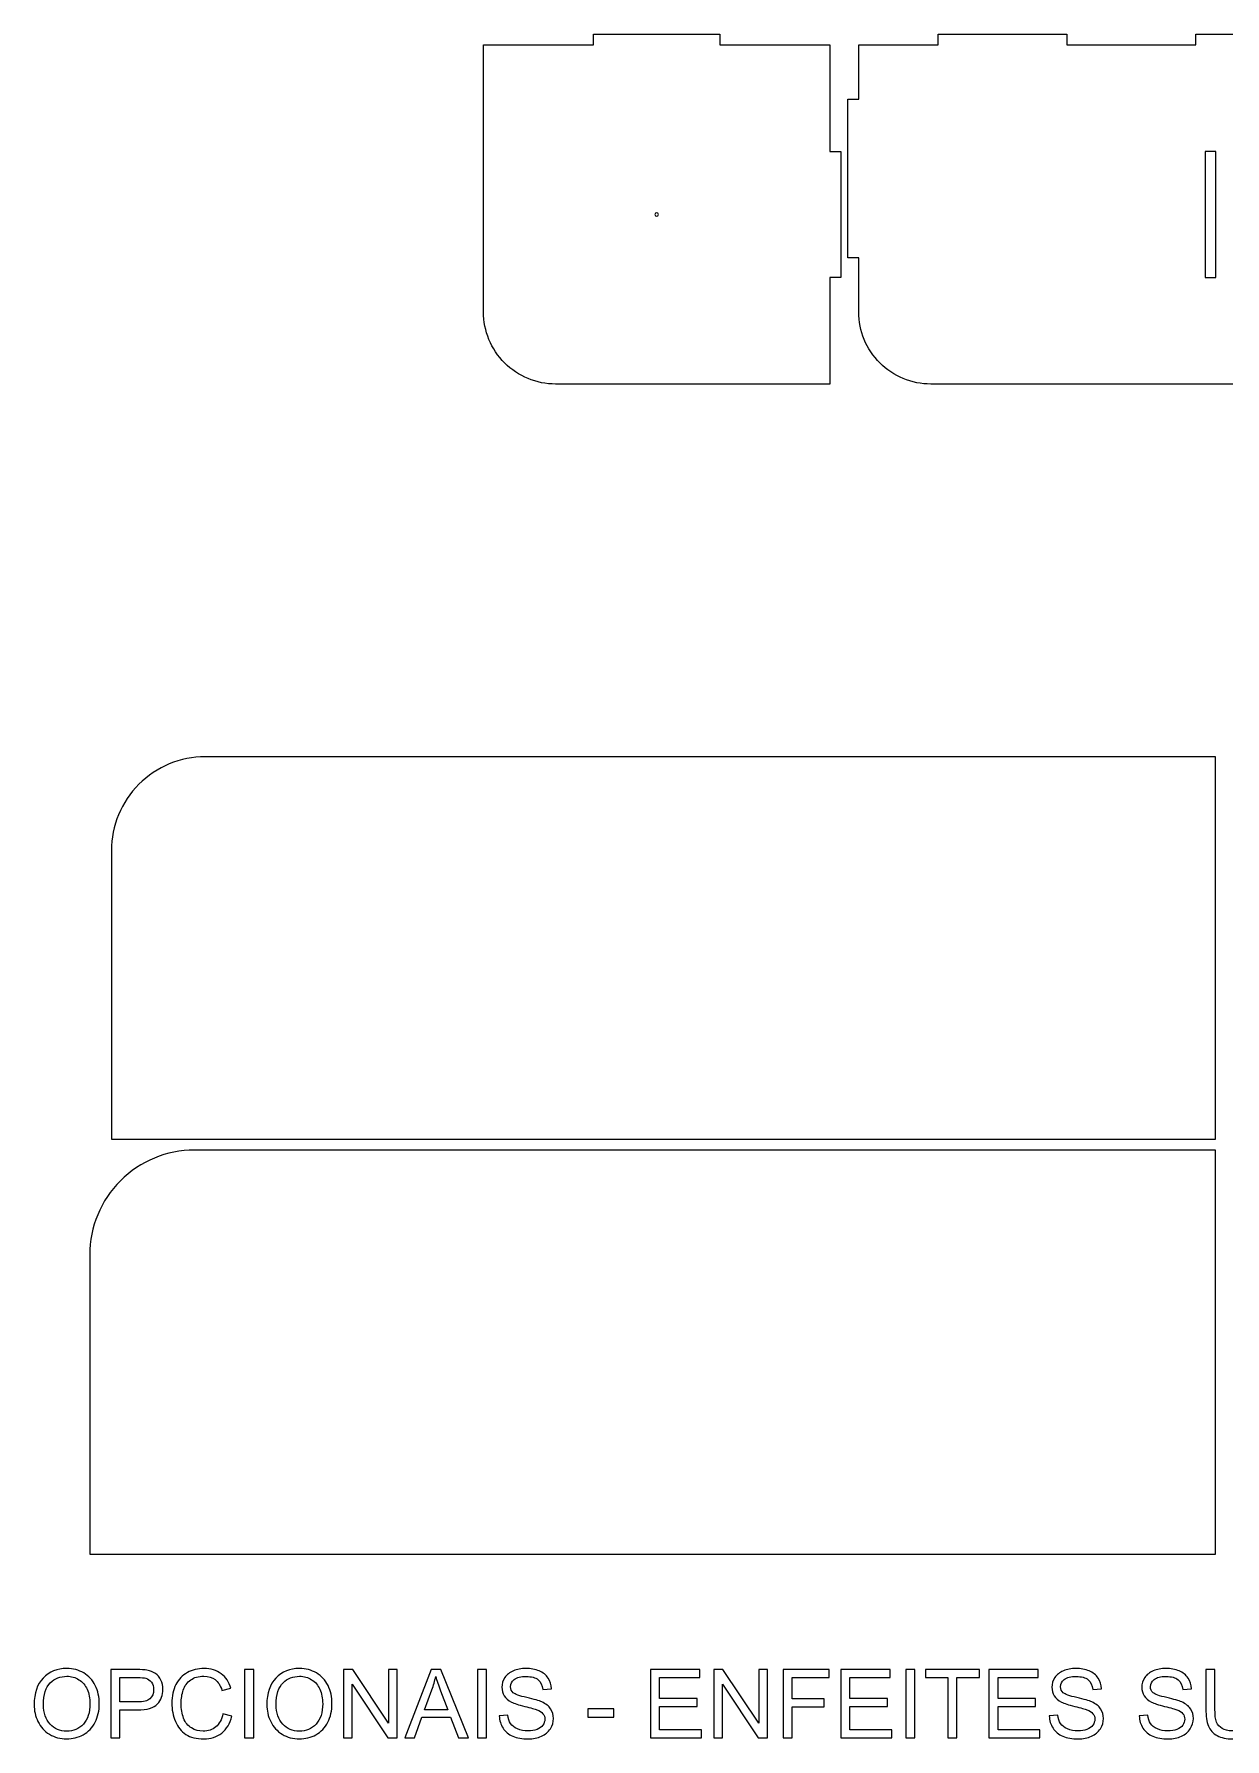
# Model space of a CAD drawing. Header units: millimetres. Extents: x 5 to 1126, y 1379 to 2448.
# Drawn here: x 5 to 335.1, y 1532.4 to 2004.9 of the extents above; entities that cross this region are included whole.
import ezdxf

# ---------------------------------------------------------------- set-up
doc = ezdxf.new("R2010")
doc.units = ezdxf.units.MM
doc.header["$MEASUREMENT"] = 0
doc.layers.add('Camada 1', color=7, linetype='Continuous')

msp = doc.modelspace()

# ---------------------------------------------------------------- linework, layer by layer
at = {"layer": 'Camada 1', "color": 250, "lineweight": 20}
for points, knots in [([(228.5931, 1937.3543), (228.5931, 1937.3543), (228.5931, 1972.3543), (228.5931, 1972.3543), (228.5931, 1972.3543), (228.5931, 1972.3543), (225.5931, 1972.3543), (225.5931, 1972.3543), (225.5931, 1972.3543), (225.5931, 1972.3543), (225.5931, 2001.8543), (225.5931, 2001.8543), (225.5931, 2001.8543), (225.5931, 2001.8543), (195.0931, 2001.8543), (195.0931, 2001.8543), (195.0931, 2001.8543), (195.0931, 2001.8543), (195.0931, 2004.8543), (195.0931, 2004.8543), (195.0931, 2004.8543), (195.0931, 2004.8543), (160.0931, 2004.8543), (160.0931, 2004.8543), (160.0931, 2004.8543), (160.0931, 2004.8543), (160.0931, 2001.8543), (160.0931, 2001.8543), (160.0931, 2001.8543), (160.0931, 2001.8543), (129.5931, 2001.8543), (129.5931, 2001.8543), (129.5931, 2001.8543), (129.5931, 2001.8543), (129.5931, 1927.8543), (129.5931, 1927.8543), (129.5931, 1927.8543), (129.5931, 1922.55), (131.7002, 1917.4629), (135.451, 1913.7122), (135.451, 1913.7122), (139.2017, 1909.9614), (144.2888, 1907.8543), (149.5931, 1907.8543), (149.5931, 1907.8543), (149.5931, 1907.8543), (225.5931, 1907.8543), (225.5931, 1907.8543), (225.5931, 1907.8543), (225.5931, 1907.8543), (225.5931, 1937.3543), (225.5931, 1937.3543), (225.5931, 1937.3543), (225.5931, 1937.3543), (228.5931, 1937.3543), (228.5931, 1937.3543)], [0, 0, 0, 0, 0.06666667, 0.06666667, 0.06666667, 0.06666667, 0.13333333, 0.13333333, 0.13333333, 0.13333333, 0.2, 0.2, 0.2, 0.2, 0.26666667, 0.26666667, 0.26666667, 0.26666667, 0.33333333, 0.33333333, 0.33333333, 0.33333333, 0.4, 0.4, 0.4, 0.4, 0.46666667, 0.46666667, 0.46666667, 0.46666667, 0.53333333, 0.53333333, 0.53333333, 0.53333333, 0.6, 0.6, 0.6, 0.6, 0.66666667, 0.66666667, 0.66666667, 0.66666667, 0.73333333, 0.73333333, 0.73333333, 0.73333333, 0.8, 0.8, 0.8, 0.8, 0.86666667, 0.86666667, 0.86666667, 0.86666667, 1, 1, 1, 1]), ([(527.5931, 1937.3543), (527.5931, 1937.3543), (527.5931, 1972.3543), (527.5931, 1972.3543), (527.5931, 1972.3543), (527.5931, 1972.3543), (530.5931, 1972.3543), (530.5931, 1972.3543), (530.5931, 1972.3543), (530.5931, 1972.3543), (530.5931, 2001.8543), (530.5931, 2001.8543), (530.5931, 2001.8543), (530.5931, 2001.8543), (505.5931, 2001.8543), (505.5931, 2001.8543), (505.5931, 2001.8543), (505.5931, 2001.8543), (505.5931, 2004.8543), (505.5931, 2004.8543), (505.5931, 2004.8543), (505.5931, 2004.8543), (469.8788, 2004.8543), (469.8788, 2004.8543), (469.8788, 2004.8543), (469.8788, 2004.8543), (469.8788, 2001.8543), (469.8788, 2001.8543), (469.8788, 2001.8543), (469.8788, 2001.8543), (434.1645, 2001.8543), (434.1645, 2001.8543), (434.1645, 2001.8543), (434.1645, 2001.8543), (434.1645, 2004.8543), (434.1645, 2004.8543), (434.1645, 2004.8543), (434.1645, 2004.8543), (398.4502, 2004.8543), (398.4502, 2004.8543), (398.4502, 2004.8543), (398.4502, 2004.8543), (398.4502, 2001.8543), (398.4502, 2001.8543), (398.4502, 2001.8543), (398.4502, 2001.8543), (362.736, 2001.8543), (362.736, 2001.8543), (362.736, 2001.8543), (362.736, 2001.8543), (362.736, 2004.8543), (362.736, 2004.8543), (362.736, 2004.8543), (362.736, 2004.8543), (327.0217, 2004.8543), (327.0217, 2004.8543), (327.0217, 2004.8543), (327.0217, 2004.8543), (327.0217, 2001.8543), (327.0217, 2001.8543), (327.0217, 2001.8543), (327.0217, 2001.8543), (291.3074, 2001.8543), (291.3074, 2001.8543), (291.3074, 2001.8543), (291.3074, 2001.8543), (291.3074, 2004.8543), (291.3074, 2004.8543), (291.3074, 2004.8543), (291.3074, 2004.8543), (255.5931, 2004.8543), (255.5931, 2004.8543), (255.5931, 2004.8543), (255.5931, 2004.8543), (255.5931, 2001.8543), (255.5931, 2001.8543), (255.5931, 2001.8543), (255.5931, 2001.8543), (233.5931, 2001.8543), (233.5931, 2001.8543), (233.5931, 2001.8543), (233.5931, 2001.8543), (233.5931, 1986.8543), (233.5931, 1986.8543), (233.5931, 1986.8543), (233.5931, 1986.8543), (230.5931, 1986.8543), (230.5931, 1986.8543), (230.5931, 1986.8543), (230.5931, 1986.8543), (230.5931, 1942.8543), (230.5931, 1942.8543), (230.5931, 1942.8543), (230.5931, 1942.8543), (233.5931, 1942.8543), (233.5931, 1942.8543), (233.5931, 1942.8543), (233.5931, 1942.8543), (233.5931, 1927.8543), (233.5931, 1927.8543), (233.5931, 1927.8543), (233.5931, 1922.55), (235.7002, 1917.4629), (239.451, 1913.7122), (239.451, 1913.7122), (243.2017, 1909.9614), (248.2888, 1907.8543), (253.5931, 1907.8543), (253.5931, 1907.8543), (253.5931, 1907.8543), (530.5931, 1907.8543), (530.5931, 1907.8543), (530.5931, 1907.8543), (530.5931, 1907.8543), (530.5931, 1937.3543), (530.5931, 1937.3543), (530.5931, 1937.3543), (530.5931, 1937.3543), (527.5931, 1937.3543), (527.5931, 1937.3543)], [0, 0, 0, 0, 0.03225806, 0.03225806, 0.03225806, 0.03225806, 0.06451613, 0.06451613, 0.06451613, 0.06451613, 0.09677419, 0.09677419, 0.09677419, 0.09677419, 0.12903226, 0.12903226, 0.12903226, 0.12903226, 0.16129032, 0.16129032, 0.16129032, 0.16129032, 0.19354839, 0.19354839, 0.19354839, 0.19354839, 0.22580645, 0.22580645, 0.22580645, 0.22580645, 0.25806452, 0.25806452, 0.25806452, 0.25806452, 0.29032258, 0.29032258, 0.29032258, 0.29032258, 0.32258065, 0.32258065, 0.32258065, 0.32258065, 0.35483871, 0.35483871, 0.35483871, 0.35483871, 0.38709677, 0.38709677, 0.38709677, 0.38709677, 0.41935484, 0.41935484, 0.41935484, 0.41935484, 0.4516129, 0.4516129, 0.4516129, 0.4516129, 0.48387097, 0.48387097, 0.48387097, 0.48387097, 0.51612903, 0.51612903, 0.51612903, 0.51612903, 0.5483871, 0.5483871, 0.5483871, 0.5483871, 0.58064516, 0.58064516, 0.58064516, 0.58064516, 0.61290323, 0.61290323, 0.61290323, 0.61290323, 0.64516129, 0.64516129, 0.64516129, 0.64516129, 0.67741935, 0.67741935, 0.67741935, 0.67741935, 0.70967742, 0.70967742, 0.70967742, 0.70967742, 0.74193548, 0.74193548, 0.74193548, 0.74193548, 0.77419355, 0.77419355, 0.77419355, 0.77419355, 0.80645161, 0.80645161, 0.80645161, 0.80645161, 0.83870968, 0.83870968, 0.83870968, 0.83870968, 0.87096774, 0.87096774, 0.87096774, 0.87096774, 0.90322581, 0.90322581, 0.90322581, 0.90322581, 0.93548387, 0.93548387, 0.93548387, 0.93548387, 1, 1, 1, 1]), ([(332.5931, 1972.3543), (332.5931, 1972.3543), (332.5931, 1937.3543), (332.5931, 1937.3543), (332.5931, 1937.3543), (332.5931, 1937.3543), (329.5931, 1937.3543), (329.5931, 1937.3543), (329.5931, 1937.3543), (329.5931, 1937.3543), (329.5931, 1972.3543), (329.5931, 1972.3543), (329.5931, 1972.3543), (329.5931, 1972.3543), (332.5931, 1972.3543), (332.5931, 1972.3543)], [0, 0, 0, 0, 0.2, 0.2, 0.2, 0.2, 0.4, 0.4, 0.4, 0.4, 0.6, 0.6, 0.6, 0.6, 1, 1, 1, 1]), ([(177.5931, 1955.3543), (177.8692, 1955.3543), (178.0931, 1955.1304), (178.0931, 1954.8543), (178.0931, 1954.8543), (178.0931, 1954.5782), (177.8692, 1954.3543), (177.5931, 1954.3543), (177.5931, 1954.3543), (177.317, 1954.3543), (177.0931, 1954.5782), (177.0931, 1954.8543), (177.0931, 1954.8543), (177.0931, 1955.1304), (177.317, 1955.3543), (177.5931, 1955.3543)], [0, 0, 0, 0, 0.2, 0.2, 0.2, 0.2, 0.4, 0.4, 0.4, 0.4, 0.6, 0.6, 0.6, 0.6, 1, 1, 1, 1])]:
    msp.add_open_spline(points, degree=3, knots=knots, dxfattribs=at)
at = {"layer": 'Camada 1', "color": 30, "lineweight": 20}
for points in [[(332.4731, 1804.561), (332.4731, 1804.561), (332.4731, 1698.561), (332.4731, 1698.561), (332.4731, 1698.561), (332.4731, 1698.561), (26.4731, 1698.561), (26.4731, 1698.561), (26.4731, 1698.561), (26.4731, 1698.561), (26.4731, 1778.561), (26.4731, 1778.561), (26.4731, 1778.561), (26.4731, 1785.4566), (29.2124, 1792.0698), (34.0883, 1796.9458), (34.0883, 1796.9458), (38.9643, 1801.8217), (45.5775, 1804.561), (52.4731, 1804.561), (52.4731, 1804.561), (52.4731, 1804.561), (332.4731, 1804.561), (332.4731, 1804.561)], [(49.4731, 1695.561), (49.4731, 1695.561), (332.4731, 1695.561), (332.4731, 1695.561), (332.4731, 1695.561), (332.4731, 1695.561), (332.4731, 1583.561), (332.4731, 1583.561), (332.4731, 1583.561), (332.4731, 1583.561), (20.4731, 1583.561), (20.4731, 1583.561), (20.4731, 1583.561), (20.4731, 1583.561), (20.4731, 1666.561), (20.4731, 1666.561), (20.4731, 1666.561), (20.4731, 1674.2523), (23.5284, 1681.6285), (28.967, 1687.0671), (28.967, 1687.0671), (34.4056, 1692.5057), (41.7818, 1695.561), (49.4731, 1695.561)]]:
    msp.add_open_spline(points, degree=3, knots=[0, 0, 0, 0, 0.14285714, 0.14285714, 0.14285714, 0.14285714, 0.28571429, 0.28571429, 0.28571429, 0.28571429, 0.42857143, 0.42857143, 0.42857143, 0.42857143, 0.57142857, 0.57142857, 0.57142857, 0.57142857, 0.71428571, 0.71428571, 0.71428571, 0.71428571, 1, 1, 1, 1], dxfattribs=at)
at = {"layer": 'Camada 1', "color": 250}
for points, knots in [([(5.0445, 1541.8777), (5.0445, 1545.008), (5.8886, 1547.4613), (7.5725, 1549.2331), (7.5725, 1549.2331), (9.2564, 1551.0049), (11.4283, 1551.8886), (14.0926, 1551.8886), (14.0926, 1551.8886), (15.838, 1551.8886), (17.4076, 1551.471), (18.8101, 1550.64), (18.8101, 1550.64), (20.2082, 1549.8091), (21.2766, 1548.6484), (22.0108, 1547.1579), (22.0108, 1547.1579), (22.745, 1545.6719), (23.1143, 1543.9836), (23.1143, 1542.0975), (23.1143, 1542.0975), (23.1143, 1540.185), (22.7274, 1538.4704), (21.9536, 1536.9623), (21.9536, 1536.9623), (21.1798, 1535.4499), (20.0851, 1534.3068), (18.6694, 1533.533), (18.6694, 1533.533), (17.2493, 1532.7548), (15.7193, 1532.3679), (14.0794, 1532.3679), (14.0794, 1532.3679), (12.2988, 1532.3679), (10.7117, 1532.7988), (9.3092, 1533.6561), (9.3092, 1533.6561), (7.9111, 1534.5135), (6.8471, 1535.6829), (6.1261, 1537.169), (6.1261, 1537.169), (5.405, 1538.6506), (5.0445, 1540.2202), (5.0445, 1541.8777)], [0, 0, 0, 0, 0.08333333, 0.08333333, 0.08333333, 0.08333333, 0.16666667, 0.16666667, 0.16666667, 0.16666667, 0.25, 0.25, 0.25, 0.25, 0.33333333, 0.33333333, 0.33333333, 0.33333333, 0.41666667, 0.41666667, 0.41666667, 0.41666667, 0.5, 0.5, 0.5, 0.5, 0.58333333, 0.58333333, 0.58333333, 0.58333333, 0.66666667, 0.66666667, 0.66666667, 0.66666667, 0.75, 0.75, 0.75, 0.75, 0.83333333, 0.83333333, 0.83333333, 0.83333333, 1, 1, 1, 1]), ([(26.3282, 1532.6845), (26.3282, 1532.6845), (26.3282, 1551.5721), (26.3282, 1551.5721), (26.3282, 1551.5721), (26.3282, 1551.5721), (33.4594, 1551.5721), (33.4594, 1551.5721), (33.4594, 1551.5721), (34.7124, 1551.5721), (35.6709, 1551.5105), (36.3348, 1551.3918), (36.3348, 1551.3918), (37.2624, 1551.2379), (38.0406, 1550.9434), (38.6693, 1550.5125), (38.6693, 1550.5125), (39.298, 1550.0773), (39.8036, 1549.4705), (40.1861, 1548.6923), (40.1861, 1548.6923), (40.5686, 1547.9141), (40.7577, 1547.0568), (40.7577, 1546.1204), (40.7577, 1546.1204), (40.7577, 1544.52), (40.2477, 1543.1615), (39.2233, 1542.0535), (39.2233, 1542.0535), (38.2033, 1540.9412), (36.3523, 1540.3873), (33.6792, 1540.3873), (33.6792, 1540.3873), (33.6792, 1540.3873), (28.8342, 1540.3873), (28.8342, 1540.3873), (28.8342, 1540.3873), (28.8342, 1540.3873), (28.8342, 1532.6845), (28.8342, 1532.6845), (28.8342, 1532.6845), (28.8342, 1532.6845), (26.3282, 1532.6845), (26.3282, 1532.6845)], [0, 0, 0, 0, 0.08333333, 0.08333333, 0.08333333, 0.08333333, 0.16666667, 0.16666667, 0.16666667, 0.16666667, 0.25, 0.25, 0.25, 0.25, 0.33333333, 0.33333333, 0.33333333, 0.33333333, 0.41666667, 0.41666667, 0.41666667, 0.41666667, 0.5, 0.5, 0.5, 0.5, 0.58333333, 0.58333333, 0.58333333, 0.58333333, 0.66666667, 0.66666667, 0.66666667, 0.66666667, 0.75, 0.75, 0.75, 0.75, 0.83333333, 0.83333333, 0.83333333, 0.83333333, 1, 1, 1, 1]), ([(57.3766, 1539.3101), (57.3766, 1539.3101), (59.8827, 1538.677), (59.8827, 1538.677), (59.8827, 1538.677), (59.3595, 1536.6238), (58.4186, 1535.063), (57.0601, 1533.9859), (57.0601, 1533.9859), (55.7016, 1532.9087), (54.0397, 1532.3679), (52.0744, 1532.3679), (52.0744, 1532.3679), (50.0432, 1532.3679), (48.3901, 1532.7812), (47.1151, 1533.6122), (47.1151, 1533.6122), (45.8401, 1534.4387), (44.8729, 1535.639), (44.209, 1537.2086), (44.209, 1537.2086), (43.5451, 1538.7825), (43.211, 1540.4664), (43.211, 1542.269), (43.211, 1542.269), (43.211, 1544.2342), (43.5847, 1545.9489), (44.3365, 1547.4129), (44.3365, 1547.4129), (45.0883, 1548.877), (46.1567, 1549.9893), (47.5416, 1550.7499), (47.5416, 1550.7499), (48.9265, 1551.5105), (50.4521, 1551.8886), (52.114, 1551.8886), (52.114, 1551.8886), (54.0045, 1551.8886), (55.5917, 1551.4094), (56.8754, 1550.4466), (56.8754, 1550.4466), (58.1636, 1549.4837), (59.0605, 1548.134), (59.5661, 1546.3929), (59.5661, 1546.3929), (59.5661, 1546.3929), (57.1129, 1545.8126), (57.1129, 1545.8126), (57.1129, 1545.8126), (56.6776, 1547.1843), (56.0401, 1548.1867), (55.2092, 1548.811), (55.2092, 1548.811), (54.3782, 1549.4398), (53.3318, 1549.7519), (52.07, 1549.7519), (52.07, 1549.7519), (50.6235, 1549.7519), (49.4101, 1549.4046), (48.4385, 1548.7099), (48.4385, 1548.7099), (47.4668, 1548.0153), (46.781, 1547.0788), (46.3897, 1545.9093), (46.3897, 1545.9093), (45.994, 1544.7354), (45.7961, 1543.5264), (45.7961, 1542.2822), (45.7961, 1542.2822), (45.7961, 1540.6774), (46.0292, 1539.2749), (46.4952, 1538.0791), (46.4952, 1538.0791), (46.9612, 1536.8788), (47.6867, 1535.9863), (48.6715, 1535.3928), (48.6715, 1535.3928), (49.6563, 1534.7992), (50.7203, 1534.5047), (51.8678, 1534.5047), (51.8678, 1534.5047), (53.2659, 1534.5047), (54.4442, 1534.9092), (55.4114, 1535.7137), (55.4114, 1535.7137), (56.3786, 1536.5227), (57.0337, 1537.7185), (57.3766, 1539.3101)], [0, 0, 0, 0, 0.04347826, 0.04347826, 0.04347826, 0.04347826, 0.08695652, 0.08695652, 0.08695652, 0.08695652, 0.13043478, 0.13043478, 0.13043478, 0.13043478, 0.17391304, 0.17391304, 0.17391304, 0.17391304, 0.2173913, 0.2173913, 0.2173913, 0.2173913, 0.26086957, 0.26086957, 0.26086957, 0.26086957, 0.30434783, 0.30434783, 0.30434783, 0.30434783, 0.34782609, 0.34782609, 0.34782609, 0.34782609, 0.39130435, 0.39130435, 0.39130435, 0.39130435, 0.43478261, 0.43478261, 0.43478261, 0.43478261, 0.47826087, 0.47826087, 0.47826087, 0.47826087, 0.52173913, 0.52173913, 0.52173913, 0.52173913, 0.56521739, 0.56521739, 0.56521739, 0.56521739, 0.60869565, 0.60869565, 0.60869565, 0.60869565, 0.65217391, 0.65217391, 0.65217391, 0.65217391, 0.69565217, 0.69565217, 0.69565217, 0.69565217, 0.73913043, 0.73913043, 0.73913043, 0.73913043, 0.7826087, 0.7826087, 0.7826087, 0.7826087, 0.82608696, 0.82608696, 0.82608696, 0.82608696, 0.86956522, 0.86956522, 0.86956522, 0.86956522, 0.91304348, 0.91304348, 0.91304348, 0.91304348, 1, 1, 1, 1]), ([(63.3956, 1532.6845), (63.3956, 1532.6845), (63.3956, 1551.5721), (63.3956, 1551.5721), (63.3956, 1551.5721), (63.3956, 1551.5721), (65.9016, 1551.5721), (65.9016, 1551.5721), (65.9016, 1551.5721), (65.9016, 1551.5721), (65.9016, 1532.6845), (65.9016, 1532.6845), (65.9016, 1532.6845), (65.9016, 1532.6845), (63.3956, 1532.6845), (63.3956, 1532.6845)], [0, 0, 0, 0, 0.2, 0.2, 0.2, 0.2, 0.4, 0.4, 0.4, 0.4, 0.6, 0.6, 0.6, 0.6, 1, 1, 1, 1]), ([(69.5375, 1541.8777), (69.5375, 1545.008), (70.3816, 1547.4613), (72.0655, 1549.2331), (72.0655, 1549.2331), (73.7494, 1551.0049), (75.9213, 1551.8886), (78.5856, 1551.8886), (78.5856, 1551.8886), (80.331, 1551.8886), (81.9006, 1551.471), (83.3031, 1550.64), (83.3031, 1550.64), (84.7012, 1549.8091), (85.7696, 1548.6484), (86.5038, 1547.1579), (86.5038, 1547.1579), (87.238, 1545.6719), (87.6073, 1543.9836), (87.6073, 1542.0975), (87.6073, 1542.0975), (87.6073, 1540.185), (87.2204, 1538.4704), (86.4466, 1536.9623), (86.4466, 1536.9623), (85.6728, 1535.4499), (84.5781, 1534.3068), (83.1624, 1533.533), (83.1624, 1533.533), (81.7423, 1532.7548), (80.2123, 1532.3679), (78.5724, 1532.3679), (78.5724, 1532.3679), (76.7918, 1532.3679), (75.2047, 1532.7988), (73.8022, 1533.6561), (73.8022, 1533.6561), (72.4041, 1534.5135), (71.3401, 1535.6829), (70.6191, 1537.169), (70.6191, 1537.169), (69.898, 1538.6506), (69.5375, 1540.2202), (69.5375, 1541.8777)], [0, 0, 0, 0, 0.08333333, 0.08333333, 0.08333333, 0.08333333, 0.16666667, 0.16666667, 0.16666667, 0.16666667, 0.25, 0.25, 0.25, 0.25, 0.33333333, 0.33333333, 0.33333333, 0.33333333, 0.41666667, 0.41666667, 0.41666667, 0.41666667, 0.5, 0.5, 0.5, 0.5, 0.58333333, 0.58333333, 0.58333333, 0.58333333, 0.66666667, 0.66666667, 0.66666667, 0.66666667, 0.75, 0.75, 0.75, 0.75, 0.83333333, 0.83333333, 0.83333333, 0.83333333, 1, 1, 1, 1]), ([(90.7948, 1532.6845), (90.7948, 1532.6845), (90.7948, 1551.5721), (90.7948, 1551.5721), (90.7948, 1551.5721), (90.7948, 1551.5721), (93.3624, 1551.5721), (93.3624, 1551.5721), (93.3624, 1551.5721), (93.3624, 1551.5721), (103.2722, 1536.7469), (103.2722, 1536.7469), (103.2722, 1536.7469), (103.2722, 1536.7469), (103.2722, 1551.5721), (103.2722, 1551.5721), (103.2722, 1551.5721), (103.2722, 1551.5721), (105.6728, 1551.5721), (105.6728, 1551.5721), (105.6728, 1551.5721), (105.6728, 1551.5721), (105.6728, 1532.6845), (105.6728, 1532.6845), (105.6728, 1532.6845), (105.6728, 1532.6845), (103.1052, 1532.6845), (103.1052, 1532.6845), (103.1052, 1532.6845), (103.1052, 1532.6845), (93.1953, 1547.5097), (93.1953, 1547.5097), (93.1953, 1547.5097), (93.1953, 1547.5097), (93.1953, 1532.6845), (93.1953, 1532.6845), (93.1953, 1532.6845), (93.1953, 1532.6845), (90.7948, 1532.6845), (90.7948, 1532.6845)], [0, 0, 0, 0, 0.09090909, 0.09090909, 0.09090909, 0.09090909, 0.18181818, 0.18181818, 0.18181818, 0.18181818, 0.27272727, 0.27272727, 0.27272727, 0.27272727, 0.36363636, 0.36363636, 0.36363636, 0.36363636, 0.45454545, 0.45454545, 0.45454545, 0.45454545, 0.54545455, 0.54545455, 0.54545455, 0.54545455, 0.63636364, 0.63636364, 0.63636364, 0.63636364, 0.72727273, 0.72727273, 0.72727273, 0.72727273, 0.81818182, 0.81818182, 0.81818182, 0.81818182, 1, 1, 1, 1]), ([(107.8007, 1532.6845), (107.8007, 1532.6845), (115.0462, 1551.5721), (115.0462, 1551.5721), (115.0462, 1551.5721), (115.0462, 1551.5721), (117.7941, 1551.5721), (117.7941, 1551.5721), (117.7941, 1551.5721), (117.7941, 1551.5721), (125.4837, 1532.6845), (125.4837, 1532.6845), (125.4837, 1532.6845), (125.4837, 1532.6845), (122.6391, 1532.6845), (122.6391, 1532.6845), (122.6391, 1532.6845), (122.6391, 1532.6845), (120.454, 1538.4088), (120.454, 1538.4088), (120.454, 1538.4088), (120.454, 1538.4088), (112.5006, 1538.4088), (112.5006, 1538.4088), (112.5006, 1538.4088), (112.5006, 1538.4088), (110.4519, 1532.6845), (110.4519, 1532.6845), (110.4519, 1532.6845), (110.4519, 1532.6845), (107.8007, 1532.6845), (107.8007, 1532.6845)], [0, 0, 0, 0, 0.11111111, 0.11111111, 0.11111111, 0.11111111, 0.22222222, 0.22222222, 0.22222222, 0.22222222, 0.33333333, 0.33333333, 0.33333333, 0.33333333, 0.44444444, 0.44444444, 0.44444444, 0.44444444, 0.55555556, 0.55555556, 0.55555556, 0.55555556, 0.66666667, 0.66666667, 0.66666667, 0.66666667, 0.77777778, 0.77777778, 0.77777778, 0.77777778, 1, 1, 1, 1]), ([(127.8886, 1532.6845), (127.8886, 1532.6845), (127.8886, 1551.5721), (127.8886, 1551.5721), (127.8886, 1551.5721), (127.8886, 1551.5721), (130.3946, 1551.5721), (130.3946, 1551.5721), (130.3946, 1551.5721), (130.3946, 1551.5721), (130.3946, 1532.6845), (130.3946, 1532.6845), (130.3946, 1532.6845), (130.3946, 1532.6845), (127.8886, 1532.6845), (127.8886, 1532.6845)], [0, 0, 0, 0, 0.2, 0.2, 0.2, 0.2, 0.4, 0.4, 0.4, 0.4, 0.6, 0.6, 0.6, 0.6, 1, 1, 1, 1]), ([(133.9777, 1538.7517), (133.9777, 1538.7517), (136.3255, 1538.9628), (136.3255, 1538.9628), (136.3255, 1538.9628), (136.4354, 1538.0131), (136.6948, 1537.2349), (137.1037, 1536.6238), (137.1037, 1536.6238), (137.5126, 1536.0171), (138.1457, 1535.5247), (139.003, 1535.1466), (139.003, 1535.1466), (139.8603, 1534.7729), (140.8276, 1534.5838), (141.9003, 1534.5838), (141.9003, 1534.5838), (142.8544, 1534.5838), (143.6941, 1534.7245), (144.424, 1535.0103), (144.424, 1535.0103), (145.1538, 1535.2961), (145.6946, 1535.6873), (146.0507, 1536.1842), (146.0507, 1536.1842), (146.4068, 1536.681), (146.5871, 1537.2217), (146.5871, 1537.8021), (146.5871, 1537.8021), (146.5871, 1538.3912), (146.4156, 1538.9056), (146.0727, 1539.3497), (146.0727, 1539.3497), (145.7297, 1539.7893), (145.1626, 1540.1586), (144.3712, 1540.462), (144.3712, 1540.462), (143.8656, 1540.6554), (142.7445, 1540.9632), (141.0078, 1541.3809), (141.0078, 1541.3809), (139.2712, 1541.7985), (138.0577, 1542.1898), (137.3631, 1542.5592), (137.3631, 1542.5592), (136.4618, 1543.034), (135.7935, 1543.6231), (135.3539, 1544.3222), (135.3539, 1544.3222), (134.9098, 1545.0212), (134.69, 1545.8082), (134.69, 1546.6743), (134.69, 1546.6743), (134.69, 1547.6328), (134.9626, 1548.5253), (135.5034, 1549.3518), (135.5034, 1549.3518), (136.0441, 1550.1828), (136.8311, 1550.8115), (137.8731, 1551.2423), (137.8731, 1551.2423), (138.9107, 1551.6732), (140.067, 1551.8886), (141.3376, 1551.8886), (141.3376, 1551.8886), (142.7357, 1551.8886), (143.9711, 1551.6644), (145.0395, 1551.2116), (145.0395, 1551.2116), (146.1078, 1550.7631), (146.93, 1550.0992), (147.5059, 1549.2199), (147.5059, 1549.2199), (148.0819, 1548.345), (148.3896, 1547.3514), (148.4336, 1546.2435), (148.4336, 1546.2435), (148.4336, 1546.2435), (146.0331, 1546.0588), (146.0331, 1546.0588), (146.0331, 1546.0588), (145.9056, 1547.2503), (145.4703, 1548.1516), (144.7273, 1548.7583), (144.7273, 1548.7583), (143.9843, 1549.3694), (142.8852, 1549.6728), (141.4343, 1549.6728), (141.4343, 1549.6728), (139.9219, 1549.6728), (138.8183, 1549.3958), (138.1281, 1548.8418), (138.1281, 1548.8418), (137.4378, 1548.2879), (137.0905, 1547.6196), (137.0905, 1546.837), (137.0905, 1546.837), (137.0905, 1546.1599), (137.3367, 1545.6016), (137.8247, 1545.1619), (137.8247, 1545.1619), (138.3083, 1544.7267), (139.5614, 1544.2738), (141.5926, 1543.8166), (141.5926, 1543.8166), (143.6238, 1543.3549), (145.0175, 1542.9548), (145.7737, 1542.6119), (145.7737, 1542.6119), (146.8684, 1542.1063), (147.6818, 1541.4688), (148.205, 1540.6906), (148.205, 1540.6906), (148.7282, 1539.9168), (148.9876, 1539.0243), (148.9876, 1538.0131), (148.9876, 1538.0131), (148.9876, 1537.0063), (148.7018, 1536.0654), (148.1258, 1535.1773), (148.1258, 1535.1773), (147.5499, 1534.2892), (146.7277, 1533.599), (145.6506, 1533.1066), (145.6506, 1533.1066), (144.5734, 1532.6142), (143.3644, 1532.3679), (142.0146, 1532.3679), (142.0146, 1532.3679), (140.3088, 1532.3679), (138.8799, 1532.6186), (137.728, 1533.1154), (137.728, 1533.1154), (136.5717, 1533.6122), (135.6704, 1534.3596), (135.0153, 1535.362), (135.0153, 1535.362), (134.3559, 1536.36), (134.0129, 1537.4899), (133.9777, 1538.7517)], [0, 0, 0, 0, 0.02777778, 0.02777778, 0.02777778, 0.02777778, 0.05555556, 0.05555556, 0.05555556, 0.05555556, 0.08333333, 0.08333333, 0.08333333, 0.08333333, 0.11111111, 0.11111111, 0.11111111, 0.11111111, 0.13888889, 0.13888889, 0.13888889, 0.13888889, 0.16666667, 0.16666667, 0.16666667, 0.16666667, 0.19444444, 0.19444444, 0.19444444, 0.19444444, 0.22222222, 0.22222222, 0.22222222, 0.22222222, 0.25, 0.25, 0.25, 0.25, 0.27777778, 0.27777778, 0.27777778, 0.27777778, 0.30555556, 0.30555556, 0.30555556, 0.30555556, 0.33333333, 0.33333333, 0.33333333, 0.33333333, 0.36111111, 0.36111111, 0.36111111, 0.36111111, 0.38888889, 0.38888889, 0.38888889, 0.38888889, 0.41666667, 0.41666667, 0.41666667, 0.41666667, 0.44444444, 0.44444444, 0.44444444, 0.44444444, 0.47222222, 0.47222222, 0.47222222, 0.47222222, 0.5, 0.5, 0.5, 0.5, 0.52777778, 0.52777778, 0.52777778, 0.52777778, 0.55555556, 0.55555556, 0.55555556, 0.55555556, 0.58333333, 0.58333333, 0.58333333, 0.58333333, 0.61111111, 0.61111111, 0.61111111, 0.61111111, 0.63888889, 0.63888889, 0.63888889, 0.63888889, 0.66666667, 0.66666667, 0.66666667, 0.66666667, 0.69444444, 0.69444444, 0.69444444, 0.69444444, 0.72222222, 0.72222222, 0.72222222, 0.72222222, 0.75, 0.75, 0.75, 0.75, 0.77777778, 0.77777778, 0.77777778, 0.77777778, 0.80555556, 0.80555556, 0.80555556, 0.80555556, 0.83333333, 0.83333333, 0.83333333, 0.83333333, 0.86111111, 0.86111111, 0.86111111, 0.86111111, 0.88888889, 0.88888889, 0.88888889, 0.88888889, 0.91666667, 0.91666667, 0.91666667, 0.91666667, 0.94444444, 0.94444444, 0.94444444, 0.94444444, 1, 1, 1, 1]), ([(175.8856, 1532.6845), (175.8856, 1532.6845), (175.8856, 1551.5721), (175.8856, 1551.5721), (175.8856, 1551.5721), (175.8856, 1551.5721), (189.5237, 1551.5721), (189.5237, 1551.5721), (189.5237, 1551.5721), (189.5237, 1551.5721), (189.5237, 1549.3562), (189.5237, 1549.3562), (189.5237, 1549.3562), (189.5237, 1549.3562), (178.3916, 1549.3562), (178.3916, 1549.3562), (178.3916, 1549.3562), (178.3916, 1549.3562), (178.3916, 1543.5528), (178.3916, 1543.5528), (178.3916, 1543.5528), (178.3916, 1543.5528), (188.8114, 1543.5528), (188.8114, 1543.5528), (188.8114, 1543.5528), (188.8114, 1543.5528), (188.8114, 1541.3369), (188.8114, 1541.3369), (188.8114, 1541.3369), (188.8114, 1541.3369), (178.3916, 1541.3369), (178.3916, 1541.3369), (178.3916, 1541.3369), (178.3916, 1541.3369), (178.3916, 1534.9004), (178.3916, 1534.9004), (178.3916, 1534.9004), (178.3916, 1534.9004), (189.9721, 1534.9004), (189.9721, 1534.9004), (189.9721, 1534.9004), (189.9721, 1534.9004), (189.9721, 1532.6845), (189.9721, 1532.6845), (189.9721, 1532.6845), (189.9721, 1532.6845), (175.8856, 1532.6845), (175.8856, 1532.6845)], [0, 0, 0, 0, 0.07692308, 0.07692308, 0.07692308, 0.07692308, 0.15384615, 0.15384615, 0.15384615, 0.15384615, 0.23076923, 0.23076923, 0.23076923, 0.23076923, 0.30769231, 0.30769231, 0.30769231, 0.30769231, 0.38461538, 0.38461538, 0.38461538, 0.38461538, 0.46153846, 0.46153846, 0.46153846, 0.46153846, 0.53846154, 0.53846154, 0.53846154, 0.53846154, 0.61538462, 0.61538462, 0.61538462, 0.61538462, 0.69230769, 0.69230769, 0.69230769, 0.69230769, 0.76923077, 0.76923077, 0.76923077, 0.76923077, 0.84615385, 0.84615385, 0.84615385, 0.84615385, 1, 1, 1, 1]), ([(193.4014, 1532.6845), (193.4014, 1532.6845), (193.4014, 1551.5721), (193.4014, 1551.5721), (193.4014, 1551.5721), (193.4014, 1551.5721), (195.969, 1551.5721), (195.969, 1551.5721), (195.969, 1551.5721), (195.969, 1551.5721), (205.8788, 1536.7469), (205.8788, 1536.7469), (205.8788, 1536.7469), (205.8788, 1536.7469), (205.8788, 1551.5721), (205.8788, 1551.5721), (205.8788, 1551.5721), (205.8788, 1551.5721), (208.2794, 1551.5721), (208.2794, 1551.5721), (208.2794, 1551.5721), (208.2794, 1551.5721), (208.2794, 1532.6845), (208.2794, 1532.6845), (208.2794, 1532.6845), (208.2794, 1532.6845), (205.7118, 1532.6845), (205.7118, 1532.6845), (205.7118, 1532.6845), (205.7118, 1532.6845), (195.8019, 1547.5097), (195.8019, 1547.5097), (195.8019, 1547.5097), (195.8019, 1547.5097), (195.8019, 1532.6845), (195.8019, 1532.6845), (195.8019, 1532.6845), (195.8019, 1532.6845), (193.4014, 1532.6845), (193.4014, 1532.6845)], [0, 0, 0, 0, 0.09090909, 0.09090909, 0.09090909, 0.09090909, 0.18181818, 0.18181818, 0.18181818, 0.18181818, 0.27272727, 0.27272727, 0.27272727, 0.27272727, 0.36363636, 0.36363636, 0.36363636, 0.36363636, 0.45454545, 0.45454545, 0.45454545, 0.45454545, 0.54545455, 0.54545455, 0.54545455, 0.54545455, 0.63636364, 0.63636364, 0.63636364, 0.63636364, 0.72727273, 0.72727273, 0.72727273, 0.72727273, 0.81818182, 0.81818182, 0.81818182, 0.81818182, 1, 1, 1, 1]), ([(212.61, 1532.6845), (212.61, 1532.6845), (212.61, 1551.5721), (212.61, 1551.5721), (212.61, 1551.5721), (212.61, 1551.5721), (225.3512, 1551.5721), (225.3512, 1551.5721), (225.3512, 1551.5721), (225.3512, 1551.5721), (225.3512, 1549.3562), (225.3512, 1549.3562), (225.3512, 1549.3562), (225.3512, 1549.3562), (215.116, 1549.3562), (215.116, 1549.3562), (215.116, 1549.3562), (215.116, 1549.3562), (215.116, 1543.4736), (215.116, 1543.4736), (215.116, 1543.4736), (215.116, 1543.4736), (223.9795, 1543.4736), (223.9795, 1543.4736), (223.9795, 1543.4736), (223.9795, 1543.4736), (223.9795, 1541.2578), (223.9795, 1541.2578), (223.9795, 1541.2578), (223.9795, 1541.2578), (215.116, 1541.2578), (215.116, 1541.2578), (215.116, 1541.2578), (215.116, 1541.2578), (215.116, 1532.6845), (215.116, 1532.6845), (215.116, 1532.6845), (215.116, 1532.6845), (212.61, 1532.6845), (212.61, 1532.6845)], [0, 0, 0, 0, 0.09090909, 0.09090909, 0.09090909, 0.09090909, 0.18181818, 0.18181818, 0.18181818, 0.18181818, 0.27272727, 0.27272727, 0.27272727, 0.27272727, 0.36363636, 0.36363636, 0.36363636, 0.36363636, 0.45454545, 0.45454545, 0.45454545, 0.45454545, 0.54545455, 0.54545455, 0.54545455, 0.54545455, 0.63636364, 0.63636364, 0.63636364, 0.63636364, 0.72727273, 0.72727273, 0.72727273, 0.72727273, 0.81818182, 0.81818182, 0.81818182, 0.81818182, 1, 1, 1, 1]), ([(228.6443, 1532.6845), (228.6443, 1532.6845), (228.6443, 1551.5721), (228.6443, 1551.5721), (228.6443, 1551.5721), (228.6443, 1551.5721), (242.2824, 1551.5721), (242.2824, 1551.5721), (242.2824, 1551.5721), (242.2824, 1551.5721), (242.2824, 1549.3562), (242.2824, 1549.3562), (242.2824, 1549.3562), (242.2824, 1549.3562), (231.1503, 1549.3562), (231.1503, 1549.3562), (231.1503, 1549.3562), (231.1503, 1549.3562), (231.1503, 1543.5528), (231.1503, 1543.5528), (231.1503, 1543.5528), (231.1503, 1543.5528), (241.5701, 1543.5528), (241.5701, 1543.5528), (241.5701, 1543.5528), (241.5701, 1543.5528), (241.5701, 1541.3369), (241.5701, 1541.3369), (241.5701, 1541.3369), (241.5701, 1541.3369), (231.1503, 1541.3369), (231.1503, 1541.3369), (231.1503, 1541.3369), (231.1503, 1541.3369), (231.1503, 1534.9004), (231.1503, 1534.9004), (231.1503, 1534.9004), (231.1503, 1534.9004), (242.7308, 1534.9004), (242.7308, 1534.9004), (242.7308, 1534.9004), (242.7308, 1534.9004), (242.7308, 1532.6845), (242.7308, 1532.6845), (242.7308, 1532.6845), (242.7308, 1532.6845), (228.6443, 1532.6845), (228.6443, 1532.6845)], [0, 0, 0, 0, 0.07692308, 0.07692308, 0.07692308, 0.07692308, 0.15384615, 0.15384615, 0.15384615, 0.15384615, 0.23076923, 0.23076923, 0.23076923, 0.23076923, 0.30769231, 0.30769231, 0.30769231, 0.30769231, 0.38461538, 0.38461538, 0.38461538, 0.38461538, 0.46153846, 0.46153846, 0.46153846, 0.46153846, 0.53846154, 0.53846154, 0.53846154, 0.53846154, 0.61538462, 0.61538462, 0.61538462, 0.61538462, 0.69230769, 0.69230769, 0.69230769, 0.69230769, 0.76923077, 0.76923077, 0.76923077, 0.76923077, 0.84615385, 0.84615385, 0.84615385, 0.84615385, 1, 1, 1, 1]), ([(246.6086, 1532.6845), (246.6086, 1532.6845), (246.6086, 1551.5721), (246.6086, 1551.5721), (246.6086, 1551.5721), (246.6086, 1551.5721), (249.1146, 1551.5721), (249.1146, 1551.5721), (249.1146, 1551.5721), (249.1146, 1551.5721), (249.1146, 1532.6845), (249.1146, 1532.6845), (249.1146, 1532.6845), (249.1146, 1532.6845), (246.6086, 1532.6845), (246.6086, 1532.6845)], [0, 0, 0, 0, 0.2, 0.2, 0.2, 0.2, 0.4, 0.4, 0.4, 0.4, 0.6, 0.6, 0.6, 0.6, 1, 1, 1, 1]), ([(258.3165, 1532.6845), (258.3165, 1532.6845), (258.3165, 1549.3562), (258.3165, 1549.3562), (258.3165, 1549.3562), (258.3165, 1549.3562), (252.091, 1549.3562), (252.091, 1549.3562), (252.091, 1549.3562), (252.091, 1549.3562), (252.091, 1551.5721), (252.091, 1551.5721), (252.091, 1551.5721), (252.091, 1551.5721), (267.0481, 1551.5721), (267.0481, 1551.5721), (267.0481, 1551.5721), (267.0481, 1551.5721), (267.0481, 1549.3562), (267.0481, 1549.3562), (267.0481, 1549.3562), (267.0481, 1549.3562), (260.8226, 1549.3562), (260.8226, 1549.3562), (260.8226, 1549.3562), (260.8226, 1549.3562), (260.8226, 1532.6845), (260.8226, 1532.6845), (260.8226, 1532.6845), (260.8226, 1532.6845), (258.3165, 1532.6845), (258.3165, 1532.6845)], [0, 0, 0, 0, 0.11111111, 0.11111111, 0.11111111, 0.11111111, 0.22222222, 0.22222222, 0.22222222, 0.22222222, 0.33333333, 0.33333333, 0.33333333, 0.33333333, 0.44444444, 0.44444444, 0.44444444, 0.44444444, 0.55555556, 0.55555556, 0.55555556, 0.55555556, 0.66666667, 0.66666667, 0.66666667, 0.66666667, 0.77777778, 0.77777778, 0.77777778, 0.77777778, 1, 1, 1, 1]), ([(269.6817, 1532.6845), (269.6817, 1532.6845), (269.6817, 1551.5721), (269.6817, 1551.5721), (269.6817, 1551.5721), (269.6817, 1551.5721), (283.3198, 1551.5721), (283.3198, 1551.5721), (283.3198, 1551.5721), (283.3198, 1551.5721), (283.3198, 1549.3562), (283.3198, 1549.3562), (283.3198, 1549.3562), (283.3198, 1549.3562), (272.1877, 1549.3562), (272.1877, 1549.3562), (272.1877, 1549.3562), (272.1877, 1549.3562), (272.1877, 1543.5528), (272.1877, 1543.5528), (272.1877, 1543.5528), (272.1877, 1543.5528), (282.6075, 1543.5528), (282.6075, 1543.5528), (282.6075, 1543.5528), (282.6075, 1543.5528), (282.6075, 1541.3369), (282.6075, 1541.3369), (282.6075, 1541.3369), (282.6075, 1541.3369), (272.1877, 1541.3369), (272.1877, 1541.3369), (272.1877, 1541.3369), (272.1877, 1541.3369), (272.1877, 1534.9004), (272.1877, 1534.9004), (272.1877, 1534.9004), (272.1877, 1534.9004), (283.7682, 1534.9004), (283.7682, 1534.9004), (283.7682, 1534.9004), (283.7682, 1534.9004), (283.7682, 1532.6845), (283.7682, 1532.6845), (283.7682, 1532.6845), (283.7682, 1532.6845), (269.6817, 1532.6845), (269.6817, 1532.6845)], [0, 0, 0, 0, 0.07692308, 0.07692308, 0.07692308, 0.07692308, 0.15384615, 0.15384615, 0.15384615, 0.15384615, 0.23076923, 0.23076923, 0.23076923, 0.23076923, 0.30769231, 0.30769231, 0.30769231, 0.30769231, 0.38461538, 0.38461538, 0.38461538, 0.38461538, 0.46153846, 0.46153846, 0.46153846, 0.46153846, 0.53846154, 0.53846154, 0.53846154, 0.53846154, 0.61538462, 0.61538462, 0.61538462, 0.61538462, 0.69230769, 0.69230769, 0.69230769, 0.69230769, 0.76923077, 0.76923077, 0.76923077, 0.76923077, 0.84615385, 0.84615385, 0.84615385, 0.84615385, 1, 1, 1, 1]), ([(286.4061, 1538.7517), (286.4061, 1538.7517), (288.7539, 1538.9628), (288.7539, 1538.9628), (288.7539, 1538.9628), (288.8638, 1538.0131), (289.1232, 1537.2349), (289.5321, 1536.6238), (289.5321, 1536.6238), (289.941, 1536.0171), (290.5741, 1535.5247), (291.4314, 1535.1466), (291.4314, 1535.1466), (292.2887, 1534.7729), (293.256, 1534.5838), (294.3287, 1534.5838), (294.3287, 1534.5838), (295.2828, 1534.5838), (296.1225, 1534.7245), (296.8524, 1535.0103), (296.8524, 1535.0103), (297.5822, 1535.2961), (298.123, 1535.6873), (298.4791, 1536.1842), (298.4791, 1536.1842), (298.8352, 1536.681), (299.0155, 1537.2217), (299.0155, 1537.8021), (299.0155, 1537.8021), (299.0155, 1538.3912), (298.844, 1538.9056), (298.5011, 1539.3497), (298.5011, 1539.3497), (298.1581, 1539.7893), (297.591, 1540.1586), (296.7996, 1540.462), (296.7996, 1540.462), (296.294, 1540.6554), (295.1729, 1540.9632), (293.4362, 1541.3809), (293.4362, 1541.3809), (291.6996, 1541.7985), (290.4861, 1542.1898), (289.7915, 1542.5592), (289.7915, 1542.5592), (288.8902, 1543.034), (288.2219, 1543.6231), (287.7823, 1544.3222), (287.7823, 1544.3222), (287.3382, 1545.0212), (287.1184, 1545.8082), (287.1184, 1546.6743), (287.1184, 1546.6743), (287.1184, 1547.6328), (287.391, 1548.5253), (287.9318, 1549.3518), (287.9318, 1549.3518), (288.4725, 1550.1828), (289.2595, 1550.8115), (290.3015, 1551.2423), (290.3015, 1551.2423), (291.3391, 1551.6732), (292.4954, 1551.8886), (293.766, 1551.8886), (293.766, 1551.8886), (295.1641, 1551.8886), (296.3995, 1551.6644), (297.4679, 1551.2116), (297.4679, 1551.2116), (298.5362, 1550.7631), (299.3584, 1550.0992), (299.9343, 1549.2199), (299.9343, 1549.2199), (300.5103, 1548.345), (300.818, 1547.3514), (300.862, 1546.2435), (300.862, 1546.2435), (300.862, 1546.2435), (298.4615, 1546.0588), (298.4615, 1546.0588), (298.4615, 1546.0588), (298.334, 1547.2503), (297.8987, 1548.1516), (297.1557, 1548.7583), (297.1557, 1548.7583), (296.4127, 1549.3694), (295.3136, 1549.6728), (293.8627, 1549.6728), (293.8627, 1549.6728), (292.3503, 1549.6728), (291.2467, 1549.3958), (290.5565, 1548.8418), (290.5565, 1548.8418), (289.8662, 1548.2879), (289.5189, 1547.6196), (289.5189, 1546.837), (289.5189, 1546.837), (289.5189, 1546.1599), (289.7651, 1545.6016), (290.2531, 1545.1619), (290.2531, 1545.1619), (290.7367, 1544.7267), (291.9898, 1544.2738), (294.021, 1543.8166), (294.021, 1543.8166), (296.0522, 1543.3549), (297.4459, 1542.9548), (298.2021, 1542.6119), (298.2021, 1542.6119), (299.2968, 1542.1063), (300.1102, 1541.4688), (300.6334, 1540.6906), (300.6334, 1540.6906), (301.1566, 1539.9168), (301.416, 1539.0243), (301.416, 1538.0131), (301.416, 1538.0131), (301.416, 1537.0063), (301.1302, 1536.0654), (300.5542, 1535.1773), (300.5542, 1535.1773), (299.9783, 1534.2892), (299.1561, 1533.599), (298.079, 1533.1066), (298.079, 1533.1066), (297.0018, 1532.6142), (295.7928, 1532.3679), (294.443, 1532.3679), (294.443, 1532.3679), (292.7372, 1532.3679), (291.3083, 1532.6186), (290.1564, 1533.1154), (290.1564, 1533.1154), (289.0001, 1533.6122), (288.0988, 1534.3596), (287.4437, 1535.362), (287.4437, 1535.362), (286.7843, 1536.36), (286.4413, 1537.4899), (286.4061, 1538.7517)], [0, 0, 0, 0, 0.02777778, 0.02777778, 0.02777778, 0.02777778, 0.05555556, 0.05555556, 0.05555556, 0.05555556, 0.08333333, 0.08333333, 0.08333333, 0.08333333, 0.11111111, 0.11111111, 0.11111111, 0.11111111, 0.13888889, 0.13888889, 0.13888889, 0.13888889, 0.16666667, 0.16666667, 0.16666667, 0.16666667, 0.19444444, 0.19444444, 0.19444444, 0.19444444, 0.22222222, 0.22222222, 0.22222222, 0.22222222, 0.25, 0.25, 0.25, 0.25, 0.27777778, 0.27777778, 0.27777778, 0.27777778, 0.30555556, 0.30555556, 0.30555556, 0.30555556, 0.33333333, 0.33333333, 0.33333333, 0.33333333, 0.36111111, 0.36111111, 0.36111111, 0.36111111, 0.38888889, 0.38888889, 0.38888889, 0.38888889, 0.41666667, 0.41666667, 0.41666667, 0.41666667, 0.44444444, 0.44444444, 0.44444444, 0.44444444, 0.47222222, 0.47222222, 0.47222222, 0.47222222, 0.5, 0.5, 0.5, 0.5, 0.52777778, 0.52777778, 0.52777778, 0.52777778, 0.55555556, 0.55555556, 0.55555556, 0.55555556, 0.58333333, 0.58333333, 0.58333333, 0.58333333, 0.61111111, 0.61111111, 0.61111111, 0.61111111, 0.63888889, 0.63888889, 0.63888889, 0.63888889, 0.66666667, 0.66666667, 0.66666667, 0.66666667, 0.69444444, 0.69444444, 0.69444444, 0.69444444, 0.72222222, 0.72222222, 0.72222222, 0.72222222, 0.75, 0.75, 0.75, 0.75, 0.77777778, 0.77777778, 0.77777778, 0.77777778, 0.80555556, 0.80555556, 0.80555556, 0.80555556, 0.83333333, 0.83333333, 0.83333333, 0.83333333, 0.86111111, 0.86111111, 0.86111111, 0.86111111, 0.88888889, 0.88888889, 0.88888889, 0.88888889, 0.91666667, 0.91666667, 0.91666667, 0.91666667, 0.94444444, 0.94444444, 0.94444444, 0.94444444, 1, 1, 1, 1]), ([(311.3301, 1538.7517), (311.3301, 1538.7517), (313.6779, 1538.9628), (313.6779, 1538.9628), (313.6779, 1538.9628), (313.7878, 1538.0131), (314.0472, 1537.2349), (314.4561, 1536.6238), (314.4561, 1536.6238), (314.865, 1536.0171), (315.4981, 1535.5247), (316.3554, 1535.1466), (316.3554, 1535.1466), (317.2127, 1534.7729), (318.18, 1534.5838), (319.2527, 1534.5838), (319.2527, 1534.5838), (320.2068, 1534.5838), (321.0465, 1534.7245), (321.7764, 1535.0103), (321.7764, 1535.0103), (322.5062, 1535.2961), (323.047, 1535.6873), (323.4031, 1536.1842), (323.4031, 1536.1842), (323.7592, 1536.681), (323.9395, 1537.2217), (323.9395, 1537.8021), (323.9395, 1537.8021), (323.9395, 1538.3912), (323.768, 1538.9056), (323.4251, 1539.3497), (323.4251, 1539.3497), (323.0821, 1539.7893), (322.515, 1540.1586), (321.7236, 1540.462), (321.7236, 1540.462), (321.218, 1540.6554), (320.0969, 1540.9632), (318.3602, 1541.3809), (318.3602, 1541.3809), (316.6236, 1541.7985), (315.4101, 1542.1898), (314.7155, 1542.5592), (314.7155, 1542.5592), (313.8142, 1543.034), (313.1459, 1543.6231), (312.7063, 1544.3222), (312.7063, 1544.3222), (312.2622, 1545.0212), (312.0424, 1545.8082), (312.0424, 1546.6743), (312.0424, 1546.6743), (312.0424, 1547.6328), (312.315, 1548.5253), (312.8558, 1549.3518), (312.8558, 1549.3518), (313.3965, 1550.1828), (314.1835, 1550.8115), (315.2255, 1551.2423), (315.2255, 1551.2423), (316.2631, 1551.6732), (317.4194, 1551.8886), (318.69, 1551.8886), (318.69, 1551.8886), (320.0881, 1551.8886), (321.3235, 1551.6644), (322.3919, 1551.2116), (322.3919, 1551.2116), (323.4602, 1550.7631), (324.2824, 1550.0992), (324.8583, 1549.2199), (324.8583, 1549.2199), (325.4343, 1548.345), (325.742, 1547.3514), (325.786, 1546.2435), (325.786, 1546.2435), (325.786, 1546.2435), (323.3855, 1546.0588), (323.3855, 1546.0588), (323.3855, 1546.0588), (323.258, 1547.2503), (322.8227, 1548.1516), (322.0797, 1548.7583), (322.0797, 1548.7583), (321.3367, 1549.3694), (320.2376, 1549.6728), (318.7867, 1549.6728), (318.7867, 1549.6728), (317.2743, 1549.6728), (316.1707, 1549.3958), (315.4805, 1548.8418), (315.4805, 1548.8418), (314.7902, 1548.2879), (314.4429, 1547.6196), (314.4429, 1546.837), (314.4429, 1546.837), (314.4429, 1546.1599), (314.6891, 1545.6016), (315.1771, 1545.1619), (315.1771, 1545.1619), (315.6607, 1544.7267), (316.9138, 1544.2738), (318.945, 1543.8166), (318.945, 1543.8166), (320.9762, 1543.3549), (322.3699, 1542.9548), (323.1261, 1542.6119), (323.1261, 1542.6119), (324.2208, 1542.1063), (325.0342, 1541.4688), (325.5574, 1540.6906), (325.5574, 1540.6906), (326.0806, 1539.9168), (326.34, 1539.0243), (326.34, 1538.0131), (326.34, 1538.0131), (326.34, 1537.0063), (326.0542, 1536.0654), (325.4782, 1535.1773), (325.4782, 1535.1773), (324.9023, 1534.2892), (324.0801, 1533.599), (323.003, 1533.1066), (323.003, 1533.1066), (321.9258, 1532.6142), (320.7168, 1532.3679), (319.367, 1532.3679), (319.367, 1532.3679), (317.6612, 1532.3679), (316.2323, 1532.6186), (315.0804, 1533.1154), (315.0804, 1533.1154), (313.9241, 1533.6122), (313.0228, 1534.3596), (312.3677, 1535.362), (312.3677, 1535.362), (311.7083, 1536.36), (311.3653, 1537.4899), (311.3301, 1538.7517)], [0, 0, 0, 0, 0.02777778, 0.02777778, 0.02777778, 0.02777778, 0.05555556, 0.05555556, 0.05555556, 0.05555556, 0.08333333, 0.08333333, 0.08333333, 0.08333333, 0.11111111, 0.11111111, 0.11111111, 0.11111111, 0.13888889, 0.13888889, 0.13888889, 0.13888889, 0.16666667, 0.16666667, 0.16666667, 0.16666667, 0.19444444, 0.19444444, 0.19444444, 0.19444444, 0.22222222, 0.22222222, 0.22222222, 0.22222222, 0.25, 0.25, 0.25, 0.25, 0.27777778, 0.27777778, 0.27777778, 0.27777778, 0.30555556, 0.30555556, 0.30555556, 0.30555556, 0.33333333, 0.33333333, 0.33333333, 0.33333333, 0.36111111, 0.36111111, 0.36111111, 0.36111111, 0.38888889, 0.38888889, 0.38888889, 0.38888889, 0.41666667, 0.41666667, 0.41666667, 0.41666667, 0.44444444, 0.44444444, 0.44444444, 0.44444444, 0.47222222, 0.47222222, 0.47222222, 0.47222222, 0.5, 0.5, 0.5, 0.5, 0.52777778, 0.52777778, 0.52777778, 0.52777778, 0.55555556, 0.55555556, 0.55555556, 0.55555556, 0.58333333, 0.58333333, 0.58333333, 0.58333333, 0.61111111, 0.61111111, 0.61111111, 0.61111111, 0.63888889, 0.63888889, 0.63888889, 0.63888889, 0.66666667, 0.66666667, 0.66666667, 0.66666667, 0.69444444, 0.69444444, 0.69444444, 0.69444444, 0.72222222, 0.72222222, 0.72222222, 0.72222222, 0.75, 0.75, 0.75, 0.75, 0.77777778, 0.77777778, 0.77777778, 0.77777778, 0.80555556, 0.80555556, 0.80555556, 0.80555556, 0.83333333, 0.83333333, 0.83333333, 0.83333333, 0.86111111, 0.86111111, 0.86111111, 0.86111111, 0.88888889, 0.88888889, 0.88888889, 0.88888889, 0.91666667, 0.91666667, 0.91666667, 0.91666667, 0.94444444, 0.94444444, 0.94444444, 0.94444444, 1, 1, 1, 1]), ([(342.1148, 1551.5721), (342.1148, 1551.5721), (344.6208, 1551.5721), (344.6208, 1551.5721), (344.6208, 1551.5721), (344.6208, 1551.5721), (344.6208, 1540.6642), (344.6208, 1540.6642), (344.6208, 1540.6642), (344.6208, 1538.7649), (344.4054, 1537.2569), (343.9789, 1536.1402), (343.9789, 1536.1402), (343.5481, 1535.0279), (342.7743, 1534.1178), (341.6576, 1533.4187), (341.6576, 1533.4187), (340.5364, 1532.7197), (339.0724, 1532.3679), (337.2522, 1532.3679), (337.2522, 1532.3679), (335.4892, 1532.3679), (334.0427, 1532.6713), (332.9216, 1533.2824), (332.9216, 1533.2824), (331.7961, 1533.8936), (330.9959, 1534.7729), (330.5167, 1535.9292), (330.5167, 1535.9292), (330.0375, 1537.0854), (329.7957, 1538.6638), (329.7957, 1540.6642), (329.7957, 1540.6642), (329.7957, 1540.6642), (329.7957, 1551.5721), (329.7957, 1551.5721), (329.7957, 1551.5721), (329.7957, 1551.5721), (332.3017, 1551.5721), (332.3017, 1551.5721), (332.3017, 1551.5721), (332.3017, 1551.5721), (332.3017, 1540.6686), (332.3017, 1540.6686), (332.3017, 1540.6686), (332.3017, 1539.0287), (332.4556, 1537.8153), (332.7589, 1537.0415), (332.7589, 1537.0415), (333.0623, 1536.2633), (333.5811, 1535.661), (334.3241, 1535.2433), (334.3241, 1535.2433), (335.0627, 1534.8212), (335.9684, 1534.6102), (337.0368, 1534.6102), (337.0368, 1534.6102), (338.8657, 1534.6102), (340.1715, 1535.0279), (340.9497, 1535.8588), (340.9497, 1535.8588), (341.7279, 1536.6942), (342.1148, 1538.2945), (342.1148, 1540.6686), (342.1148, 1540.6686), (342.1148, 1540.6686), (342.1148, 1551.5721), (342.1148, 1551.5721)], [0, 0, 0, 0, 0.05555556, 0.05555556, 0.05555556, 0.05555556, 0.11111111, 0.11111111, 0.11111111, 0.11111111, 0.16666667, 0.16666667, 0.16666667, 0.16666667, 0.22222222, 0.22222222, 0.22222222, 0.22222222, 0.27777778, 0.27777778, 0.27777778, 0.27777778, 0.33333333, 0.33333333, 0.33333333, 0.33333333, 0.38888889, 0.38888889, 0.38888889, 0.38888889, 0.44444444, 0.44444444, 0.44444444, 0.44444444, 0.5, 0.5, 0.5, 0.5, 0.55555556, 0.55555556, 0.55555556, 0.55555556, 0.61111111, 0.61111111, 0.61111111, 0.61111111, 0.66666667, 0.66666667, 0.66666667, 0.66666667, 0.72222222, 0.72222222, 0.72222222, 0.72222222, 0.77777778, 0.77777778, 0.77777778, 0.77777778, 0.83333333, 0.83333333, 0.83333333, 0.83333333, 0.88888889, 0.88888889, 0.88888889, 0.88888889, 1, 1, 1, 1]), ([(7.6297, 1541.8337), (7.6297, 1539.5607), (8.2408, 1537.7713), (9.463, 1536.4655), (9.463, 1536.4655), (10.6853, 1535.1598), (12.2197, 1534.5047), (14.0662, 1534.5047), (14.0662, 1534.5047), (15.948, 1534.5047), (17.4911, 1535.1642), (18.709, 1536.4831), (18.709, 1536.4831), (19.9224, 1537.8021), (20.5292, 1539.675), (20.5292, 1542.1019), (20.5292, 1542.1019), (20.5292, 1543.6363), (20.2698, 1544.9773), (19.751, 1546.1204), (19.751, 1546.1204), (19.2322, 1547.2635), (18.4716, 1548.1516), (17.4736, 1548.7803), (17.4736, 1548.7803), (16.4711, 1549.409), (15.35, 1549.7255), (14.1058, 1549.7255), (14.1058, 1549.7255), (12.3384, 1549.7255), (10.8172, 1549.1188), (9.5422, 1547.9054), (9.5422, 1547.9054), (8.2672, 1546.6919), (7.6297, 1544.6695), (7.6297, 1541.8337)], [0, 0, 0, 0, 0.1, 0.1, 0.1, 0.1, 0.2, 0.2, 0.2, 0.2, 0.3, 0.3, 0.3, 0.3, 0.4, 0.4, 0.4, 0.4, 0.5, 0.5, 0.5, 0.5, 0.6, 0.6, 0.6, 0.6, 0.7, 0.7, 0.7, 0.7, 0.8, 0.8, 0.8, 0.8, 1, 1, 1, 1]), ([(28.8342, 1542.6031), (28.8342, 1542.6031), (33.7144, 1542.6031), (33.7144, 1542.6031), (33.7144, 1542.6031), (35.3323, 1542.6031), (36.4754, 1542.9021), (37.1569, 1543.5044), (37.1569, 1543.5044), (37.834, 1544.1067), (38.1725, 1544.9509), (38.1725, 1546.0456), (38.1725, 1546.0456), (38.1725, 1546.8326), (37.9747, 1547.5097), (37.5746, 1548.0724), (37.5746, 1548.0724), (37.1745, 1548.6352), (36.6469, 1549.0089), (35.9962, 1549.1891), (35.9962, 1549.1891), (35.5742, 1549.2991), (34.796, 1549.3562), (33.666, 1549.3562), (33.666, 1549.3562), (33.666, 1549.3562), (28.8342, 1549.3562), (28.8342, 1549.3562), (28.8342, 1549.3562), (28.8342, 1549.3562), (28.8342, 1542.6031), (28.8342, 1542.6031)], [0, 0, 0, 0, 0.11111111, 0.11111111, 0.11111111, 0.11111111, 0.22222222, 0.22222222, 0.22222222, 0.22222222, 0.33333333, 0.33333333, 0.33333333, 0.33333333, 0.44444444, 0.44444444, 0.44444444, 0.44444444, 0.55555556, 0.55555556, 0.55555556, 0.55555556, 0.66666667, 0.66666667, 0.66666667, 0.66666667, 0.77777778, 0.77777778, 0.77777778, 0.77777778, 1, 1, 1, 1]), ([(72.1227, 1541.8337), (72.1227, 1539.5607), (72.7338, 1537.7713), (73.956, 1536.4655), (73.956, 1536.4655), (75.1783, 1535.1598), (76.7127, 1534.5047), (78.5592, 1534.5047), (78.5592, 1534.5047), (80.441, 1534.5047), (81.9841, 1535.1642), (83.202, 1536.4831), (83.202, 1536.4831), (84.4154, 1537.8021), (85.0222, 1539.675), (85.0222, 1542.1019), (85.0222, 1542.1019), (85.0222, 1543.6363), (84.7628, 1544.9773), (84.244, 1546.1204), (84.244, 1546.1204), (83.7252, 1547.2635), (82.9646, 1548.1516), (81.9666, 1548.7803), (81.9666, 1548.7803), (80.9641, 1549.409), (79.843, 1549.7255), (78.5988, 1549.7255), (78.5988, 1549.7255), (76.8314, 1549.7255), (75.3102, 1549.1188), (74.0352, 1547.9054), (74.0352, 1547.9054), (72.7602, 1546.6919), (72.1227, 1544.6695), (72.1227, 1541.8337)], [0, 0, 0, 0, 0.1, 0.1, 0.1, 0.1, 0.2, 0.2, 0.2, 0.2, 0.3, 0.3, 0.3, 0.3, 0.4, 0.4, 0.4, 0.4, 0.5, 0.5, 0.5, 0.5, 0.6, 0.6, 0.6, 0.6, 0.7, 0.7, 0.7, 0.7, 0.8, 0.8, 0.8, 0.8, 1, 1, 1, 1]), ([(113.2349, 1540.44), (113.2349, 1540.44), (119.6714, 1540.44), (119.6714, 1540.44), (119.6714, 1540.44), (119.6714, 1540.44), (117.7018, 1545.6763), (117.7018, 1545.6763), (117.7018, 1545.6763), (117.1082, 1547.2679), (116.6598, 1548.5824), (116.3476, 1549.62), (116.3476, 1549.62), (116.0882, 1548.389), (115.7409, 1547.1799), (115.3056, 1545.9841), (115.3056, 1545.9841), (115.3056, 1545.9841), (113.2349, 1540.44), (113.2349, 1540.44)], [0, 0, 0, 0, 0.16666667, 0.16666667, 0.16666667, 0.16666667, 0.33333333, 0.33333333, 0.33333333, 0.33333333, 0.5, 0.5, 0.5, 0.5, 0.66666667, 0.66666667, 0.66666667, 0.66666667, 1, 1, 1, 1]), ([(158.5061, 1538.356), (158.5061, 1538.356), (158.5061, 1540.6774), (158.5061, 1540.6774), (158.5061, 1540.6774), (158.5061, 1540.6774), (165.6812, 1540.6774), (165.6812, 1540.6774), (165.6812, 1540.6774), (165.6812, 1540.6774), (165.6812, 1538.356), (165.6812, 1538.356), (165.6812, 1538.356), (165.6812, 1538.356), (158.5061, 1538.356), (158.5061, 1538.356)], [0, 0, 0, 0, 0.2, 0.2, 0.2, 0.2, 0.4, 0.4, 0.4, 0.4, 0.6, 0.6, 0.6, 0.6, 1, 1, 1, 1])]:
    msp.add_open_spline(points, degree=3, knots=knots, dxfattribs=at)

doc.saveas('drawing.dxf')
